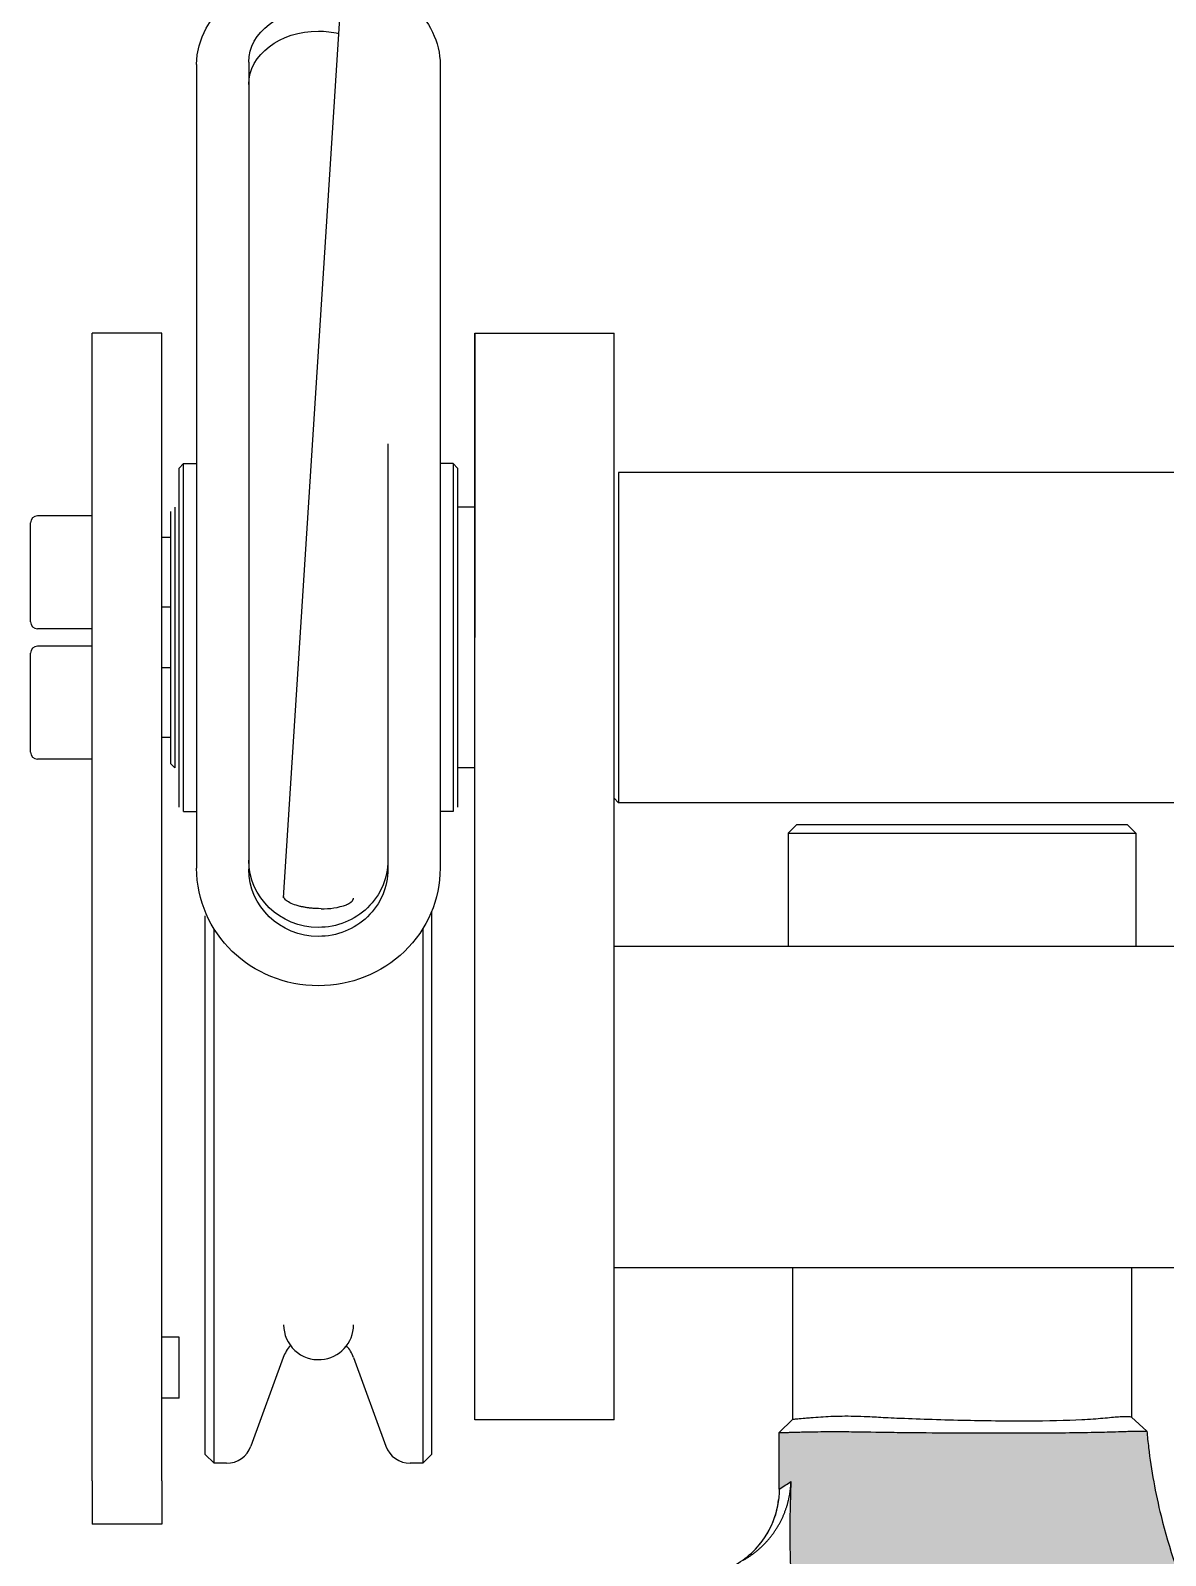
# Model space of a CAD drawing. Extents: x -599358 to 2865263, y -1062760 to 486533.
# Drawn here: x 1039970.9 to 1040176, y -673681.3 to -673405.6 of the extents above; entities that cross this region are included whole.
import ezdxf

# ---------------------------------------------------------------- set-up
doc = ezdxf.new("R2010")
doc.units = 0
for name, color, linetype in [('A-LIN-V', 9, 'Continuous'), ('EWHS5T6M-2', 7, 'Continuous'), ('零件1^葫芦小车', 7, 'Continuous')]:
    doc.layers.add(name, color=color, linetype=linetype)

# ---------------------------------------------------------------- blocks, each defined once
blk = doc.blocks.new('55555555rrrrrr-M')
h = blk.add_hatch(color=2)
h.dxf.hatch_style = 1
edge = h.paths.add_edge_path()
edge.add_ellipse((1521107.93241335, 577447.2602226404), major_axis=(945.5943286935602, 1.727816376049057e-09), ratio=1, start_angle=-70.7530742305034, end_angle=-68.90985663448268)
edge.add_line((1521448.191583677, 576565.0061030888), (1521453.144554946, 576557.5189744267))
edge.add_line((1521453.144554945, 576557.5189744267), (1521453.692978951, 576556.6899526394))
edge.add_line((1521453.692978952, 576556.6899526394), (1521453.664598942, 576556.6906759893))
edge.add_spline(control_points=[(1521453.664598942, 576556.690675989), (1521454.81217676, 576554.8533847998), (1521455.945017766, 576552.9763526518), (1521459.899977886, 576546.1728243717), (1521462.582027084, 576541.0844583316), (1521467.397400708, 576530.9757505466), (1521469.530839178, 576525.9570013061), (1521472.259663385, 576518.8550497346), (1521473.091804445, 576516.5589714521), (1521474.60254867, 576512.1721452107), (1521475.281219887, 576510.0814263707), (1521475.99123611, 576507.7861829884), (1521476.092041794, 576507.4572539146), (1521476.864114655, 576504.9166558317), (1521477.379558566, 576503.0995579597), (1521478.309398018, 576499.6896541072), (1521478.723160814, 576498.0964226631), (1521479.791387899, 576493.7484639919), (1521480.645436461, 576491.1645358433), (1521482.824223435, 576486.0814239501), (1521484.149242844, 576483.5828717834), (1521487.248907653, 576478.8027278216), (1521489.023464938, 576476.5218838933), (1521492.952376968, 576472.2982184759), (1521495.106249782, 576470.3560125993), (1521499.683830842, 576466.8980831166), (1521502.106815683, 576465.382629648), (1521507.091346489, 576462.8200593202), (1521509.652178847, 576461.7728087723), (1521514.782370382, 576460.1397986995), (1521517.351236573, 576459.5536129941), (1521522.387516527, 576458.7961432898), (1521524.854736719, 576458.6243326552), (1521528.793250614, 576458.624332655), (1521530.35023534, 576458.6982977785), (1521533.440882779, 576458.9908103254), (1521534.974549887, 576459.2093312341), (1521538.006903486, 576459.7867398085), (1521539.505602971, 576460.1456057775), (1521542.458243555, 576460.9994121378), (1521543.912203936, 576461.4943377661), (1521546.766975868, 576462.6164486597), (1521548.167810443, 576463.2436273623), (1521550.908682957, 576464.6272313141), (1521552.248745085, 576465.3836587897), (1521554.860449216, 576467.0236157038), (1521556.132114008, 576467.9071562275), (1521558.598709522, 576469.7998633115), (1521559.793659022, 576470.80904942), (1521562.097185658, 576472.9517788736), (1521563.20577483, 576474.0853492707), (1521565.325145104, 576476.475082207), (1521566.335928672, 576477.7312775393), (1521568.246225965, 576480.3630933877), (1521569.145729907, 576481.7387495558), (1521570.81807973, 576484.603878981), (1521571.590901559, 576486.0933864954), (1521572.993073162, 576489.1771026505), (1521573.622384069, 576490.771338555), (1521574.720237653, 576494.0509417626), (1521575.188728481, 576495.7363229186), (1521575.948534328, 576499.1795509745), (1521576.239789453, 576500.9373922455), (1521576.631303614, 576504.5016330393), (1521576.73150279, 576506.3080034303), (1521576.73150279, 576510.5895402263), (1521576.543253805, 576513.3893965418), (1521575.7889439, 576517.8559735374), (1521575.459634389, 576519.3880919806), (1521574.628856622, 576522.488029998), (1521574.127304891, 576524.0556937788), (1521572.950243442, 576527.1722006485), (1521572.274729685, 576528.7208580163), (1521570.764233368, 576531.7465788311), (1521569.929332343, 576533.2234711838), (1521568.129675143, 576536.0601680925), (1521567.165066137, 576537.4198576545), (1521565.147199506, 576539.9883752269), (1521564.094116126, 576541.1971672637), (1521559.288348884, 576546.2267751697), (1521555.418910596, 576550.276442251), (1521547.634014155, 576558.4239397689), (1521543.744859178, 576562.8548984971), (1521536.336787529, 576572.063210264), (1521532.817905287, 576576.8405422481), (1521526.189297833, 576586.7027798041), (1521523.079602929, 576591.7876579929), (1521517.302864695, 576602.2208483685), (1521514.635846273, 576607.5691277763), (1521509.931988364, 576618.1209998091), (1521507.865282727, 576623.3108887837), (1521506.011748551, 576628.5733261316)], knot_values=[0, 0, 0, 0, 0.012094180794674, 0.012094180794674, 0.0431694166053564, 0.0431694166053564, 0.0742446524160369, 0.0742446524160369, 0.0897822703213784, 0.0897822703213784, 0.1053198882267178, 0.1053198882267178, 0.10800450172629, 0.10800450172629, 0.1265971994864297, 0.1265971994864297, 0.1451898972465689, 0.1451898972465689, 0.171955250732025, 0.171955250732025, 0.1987206042174794, 0.1987206042174794, 0.2254859577029323, 0.2254859577029323, 0.2522513111883867, 0.2522513111883867, 0.2790166646738428, 0.2790166646738428, 0.3057820181592973, 0.3057820181592973, 0.3325473716447502, 0.3325473716447502, 0.3593127251302047, 0.3593127251302047, 0.376899955455745, 0.376899955455745, 0.3944871857812868, 0.3944871857812868, 0.4120744161068272, 0.4120744161068272, 0.4296616464323676, 0.4296616464323676, 0.4472488767579061, 0.4472488767579061, 0.4648361070834465, 0.4648361070834465, 0.4824233374089868, 0.4824233374089868, 0.5000105677345271, 0.5000105677345271, 0.517597798060069, 0.517597798060069, 0.5351850283856093, 0.5351850283856093, 0.5527722587111497, 0.5527722587111497, 0.57035948903669, 0.57035948903669, 0.5879467193622288, 0.5879467193622288, 0.6055339496877691, 0.6055339496877691, 0.6231211800133108, 0.6231211800133108, 0.6407084103388511, 0.6407084103388511, 0.6645786278062841, 0.6645786278062841, 0.6765137365399998, 0.6765137365399998, 0.6884488452737169, 0.6884488452737169, 0.7003839540074326, 0.7003839540074326, 0.7123190627411499, 0.7123190627411499, 0.7242541714748655, 0.7242541714748655, 0.7361892802085844, 0.7361892802085844, 0.7776844594775894, 0.7776844594775894, 0.8227413826792094, 0.8227413826792094, 0.8677983058808298, 0.8677983058808298, 0.9128552290824499, 0.9128552290824499, 0.9579121522840714, 0.9579121522840714, 0.9999995209582323, 0.9999995209582323, 0.9999995209582323, 0.9999995209582323], degree=3, periodic=0)
edge.add_line((1521506.011748462, 576628.5733263843), (1521507.405660497, 576627.5832668389))
edge.add_ellipse((1521696.463478781, 576693.8596319957), major_axis=(-200.3381596932294, -3.660634825758026e-10), ratio=1, start_angle=8.67509364903691, end_angle=19.318675808770706, ccw=False)
edge.add_line((1521498.417278556, 576663.642405029), (1521500.076816209, 576662.353732754))
edge.add_spline(control_points=[(1521500.076816209, 576662.3537327539), (1521500.1082819, 576662.329054866), (1521500.139959984, 576662.3159914925), (1521500.169476718, 576662.3186924574), (1521500.199163615, 576662.3214089933), (1521500.227393367, 576662.3406240665), (1521500.251097515, 576662.3760267188), (1521500.272854225, 576662.40852083), (1521500.29138366, 576662.4553619594), (1521500.305529188, 576662.5115002732), (1521500.319686229, 576662.5676842789), (1521500.32986725, 576662.6342134705), (1521500.336303304, 576662.7055213758), (1521500.346321716, 576662.8165198261), (1521500.347664229, 576662.941787868), (1521500.342864973, 576663.068854183), (1521500.335799947, 576663.255909485), (1521500.315482123, 576663.4528569727), (1521500.287245826, 576663.6442239698), (1521500.248068929, 576663.9097391331), (1521500.192388345, 576664.1738543452), (1521500.126745657, 576664.4170521535), (1521500.060141607, 576664.6638116799), (1521499.980941942, 576664.8978039217), (1521499.894198644, 576665.0903743602), (1521499.843429497, 576665.2030820514), (1521499.788955693, 576665.3038211432), (1521499.733541317, 576665.378993666), (1521499.704622738, 576665.4182232427), (1521499.67513955, 576665.450819606), (1521499.646108016, 576665.4735846843)], knot_values=[0, 0, 0, 0, 0.0622302172862876, 0.0622302172862876, 0.0622302172862876, 0.1250593693597594, 0.1250593693597594, 0.1250593693597594, 0.1825559062169405, 0.1825559062169405, 0.1825559062169405, 0.2399331378339217, 0.2399331378339217, 0.2399331378339217, 0.3297474538480977, 0.3297474538480977, 0.3297474538480977, 0.4623709261923107, 0.4623709261923107, 0.4623709261923107, 0.647003347382536, 0.647003347382536, 0.647003347382536, 0.834606727114857, 0.834606727114857, 0.834606727114857, 0.9435561246561899, 0.9435561246561899, 0.9435561246561899, 1, 1, 1, 1], degree=3, periodic=0)
edge.add_line((1521499.646108016, 576665.4735846843), (1521497.963952237, 576666.7798204968))
edge.add_ellipse((1521696.463478781, 576693.8596319957), major_axis=(-200.3381596932294, -3.660634825758026e-10), ratio=1, start_angle=-2.5739250783348098, end_angle=7.7684798487036915, ccw=False)
edge.add_ellipse((1521409.419673258, 576828.8529456812), major_axis=(-153.0622959853262, -2.796797035833528e-10), ratio=1, start_angle=123.66389550236201, end_angle=124.5964972680953, ccw=False)
edge.add_ellipse((1521409.419673258, 576828.8529456812), major_axis=(-153.0622959853262, -2.796797035833528e-10), ratio=1, start_angle=123.6487524658414, end_angle=123.66389550236201, ccw=False)
edge.add_line((1521494.231502799, 576701.4362276953), (1521494.231502799, 576702.5689111518))
edge.add_line((1521494.231502799, 576702.5689111517), (1521494.231502799, 576711.6743002412))
edge.add_spline(control_points=[(1521494.231502799, 576711.6743002412), (1521494.246892004, 576711.6748291283), (1521494.278318236, 576711.6759091667), (1521494.539358716, 576711.6841338861), (1521494.97944979, 576711.6968127041), (1521495.634699301, 576711.714733719), (1521496.433038227, 576711.734512427), (1521497.404321756, 576711.7605227146), (1521498.840731271, 576711.7970205917), (1521500.831975149, 576711.8357850148), (1521503.751877496, 576711.8761060538), (1521507.996940691, 576711.8316132663), (1521513.272964911, 576711.746171195), (1521519.984862761, 576711.6635417058), (1521528.446348704, 576711.6082599601), (1521539.868682739, 576711.5884702998), (1521548.938894029, 576711.6780163931), (1521554.106522524, 576711.8043601874), (1521556.407394369, 576711.8780279303), (1521557.552861078, 576711.9161031739), (1521558.477632646, 576711.950727497), (1521560.12256686, 576711.9552669369), (1521560.418715631, 576711.9521466694), (1521560.638023745, 576711.9498360067)], knot_values=[0, 0, 0, 0, 0.0230082632663126, 0.046985081212878, 0.0719158205652346, 0.0977841372616051, 0.124572038943315, 0.144341315230623, 0.1711119955891781, 0.2174439600698067, 0.2509117430211872, 0.2989497764022938, 0.3770376855188449, 0.4195166020224081, 0.5014267764896312, 0.6200495818906884, 0.7489631979593341, 0.803748804089707, 0.8426517060421137, 0.8664048152668534, 0.8745007720840265, 0.9070636054152978, 1, 1, 1, 1], degree=3, periodic=0)
edge.add_spline(control_points=[(1521560.638023745, 576711.9498360067), (1521560.726719352, 576710.9581862348), (1521560.830329493, 576709.9631386404), (1521561.436709241, 576704.8750896484), (1521562.181612439, 576700.7387594673), (1521564.645976566, 576690.7400790959), (1521566.646913346, 576684.8852254618), (1521571.742345114, 576673.5378233459), (1521574.836645138, 576668.0474454771), (1521581.97234319, 576657.7445645239), (1521586.012350524, 576652.9337881644), (1521594.783999481, 576644.2224829675), (1521599.51361056, 576640.3225969872), (1521610.28765234, 576632.9015346083), (1521616.490214683, 576628.6292658533), (1521627.576462993, 576620.9931584451), (1521632.373859054, 576617.1737296892), (1521641.253524291, 576609.1691281288), (1521645.337623892, 576604.9831458792), (1521652.933053773, 576596.1922291367), (1521656.445825924, 576591.5861323958), (1521662.975454662, 576581.8142784594), (1521665.993552515, 576576.6469741444), (1521671.28762334, 576566.0026920823), (1521673.603369768, 576560.5808574798), (1521676.217007181, 576553.0999738283), (1521676.776835716, 576551.3969210689), (1521677.843780733, 576547.92424226), (1521678.350896801, 576546.1546117845), (1521679.306939886, 576542.5467140811), (1521679.755865811, 576540.7084421469), (1521680.589311447, 576536.961865638), (1521680.973829258, 576535.0535561619), (1521681.671545667, 576531.1663207492), (1521681.984741428, 576529.1873898418), (1521682.532275428, 576525.1592884372), (1521682.766609778, 576523.1101130713), (1521683.339231721, 576516.8594563958), (1521683.547234816, 576512.5541408702), (1521683.547234816, 576504.8605141449), (1521683.434506117, 576501.3972986536), (1521682.897843107, 576494.1013889455), (1521682.473728084, 576490.2685383824), (1521681.225058916, 576482.2828099083), (1521680.400243406, 576478.1298290865), (1521678.264290457, 576469.5778172942), (1521676.952825014, 576465.1787817501), (1521673.769960156, 576456.2349547124), (1521671.898207342, 576451.6902987959), (1521667.543837835, 576442.58002839), (1521665.060910808, 576438.0147104502), (1521659.466191056, 576429.0059841125), (1521656.354213636, 576424.5630145505), (1521649.524068696, 576415.9487733433), (1521645.805912414, 576411.778016106), (1521637.829609624, 576403.8503038004), (1521633.57169772, 576400.0938352668), (1521624.621971443, 576393.1136809122), (1521619.930580951, 576389.8903452352), (1521610.249801422, 576384.0593564284), (1521605.260936447, 576381.4518424774), (1521595.136321361, 576376.8917362561), (1521590.001082396, 576374.9390577577), (1521579.734071339, 576371.6834128988), (1521574.602700057, 576370.3801804777), (1521564.478988909, 576368.3792792909), (1521559.486886052, 576367.6812463616), (1521549.752761616, 576366.8174460923), (1521545.010809762, 576366.6513019975), (1521535.858950421, 576366.7602675346), (1521531.448978806, 576367.0350522632), (1521520.81308249, 576368.160870523), (1521514.312762756, 576369.3636092774), (1521501.374815235, 576372.8967540013), (1521494.937798067, 576375.2277026923), (1521482.385333139, 576381.035877188), (1521476.270739142, 576384.5133928984), (1521464.631514356, 576392.5565867786), (1521459.107851918, 576397.1221833818), (1521448.900490517, 576407.2031673414), (1521444.217685104, 576412.7180612625), (1521435.89494175, 576424.4875778705), (1521432.255627, 576430.7413637827), (1521426.152189251, 576443.7272414325), (1521423.688284711, 576450.4583195229), (1521419.984353895, 576464.1144760221), (1521418.744115453, 576471.0385752033), (1521417.649681067, 576482.7026627667), (1521417.486986393, 576487.4640899957), (1521417.701195045, 576496.8644832527), (1521418.077983404, 576501.5033619486), (1521418.791621604, 576506.7008629782), (1521418.915476251, 576507.6449378801), (1521419.328782941, 576510.8989043871), (1521419.599009719, 576513.4692388516), (1521420.026334011, 576518.269802362), (1521420.183325908, 576520.5001404556), (1521420.537713617, 576526.7927691985), (1521420.62334081, 576530.456087899), (1521420.635287785, 576537.3469488114), (1521420.560305144, 576540.5754442555), (1521420.250241525, 576547.2366357862), (1521420.015742811, 576550.6699578495), (1521419.638117717, 576554.5182731826)], knot_values=[0, 0, 0, 0, 0.0058935355429696, 0.0058935355429696, 0.0300526500434832, 0.0300526500434832, 0.0643908660448065, 0.0643908660448065, 0.0987290820461312, 0.0987290820461312, 0.133067298047456, 0.133067298047456, 0.1674055140487806, 0.1674055140487806, 0.2082602633126592, 0.2082602633126592, 0.2447774140564815, 0.2447774140564815, 0.2812945648003039, 0.2812945648003039, 0.3178117155441249, 0.3178117155441249, 0.3543288662879472, 0.3543288662879472, 0.387959341003844, 0.387959341003844, 0.3976323531361369, 0.3976323531361369, 0.4073053652684286, 0.4073053652684286, 0.4169783774007216, 0.4169783774007216, 0.4266513895330132, 0.4266513895330132, 0.4363244016653062, 0.4363244016653062, 0.4459974137975978, 0.4459974137975978, 0.4653434380621823, 0.4653434380621823, 0.4795973083961643, 0.4795973083961643, 0.4938511787301465, 0.4938511787301465, 0.5081050490641283, 0.5081050490641283, 0.522358919398109, 0.522358919398109, 0.5366127897320913, 0.5366127897320913, 0.5508666600660729, 0.5508666600660729, 0.565120530400055, 0.565120530400055, 0.5793744007340369, 0.5793744007340369, 0.5936282710680189, 0.5936282710680189, 0.6078821414020008, 0.6078821414020008, 0.622136011735983, 0.622136011735983, 0.6363898820699636, 0.6363898820699636, 0.6506437524039458, 0.6506437524039458, 0.6648976227379279, 0.6648976227379279, 0.6791514930719096, 0.6791514930719096, 0.6934053634058917, 0.6934053634058917, 0.7150977999614547, 0.7150977999614547, 0.7367902365170166, 0.7367902365170166, 0.7584826730725798, 0.7584826730725798, 0.7801751096281431, 0.7801751096281431, 0.8018675461837061, 0.8018675461837061, 0.8235599827392684, 0.8235599827392684, 0.8452524192948317, 0.8452524192948317, 0.8669448558503946, 0.8669448558503946, 0.8820136243902075, 0.8820136243902075, 0.8970823929300203, 0.8970823929300203, 0.8992581836606502, 0.8992581836606502, 0.9118509107030675, 0.9118509107030675, 0.9244436377454874, 0.9244436377454874, 0.9496290918303243, 0.9496290918303243, 0.9748145459151627, 0.9748145459151627, 1, 1, 1, 1], degree=3, periodic=0)
h.paths.add_polyline_path([(1521453.692978952, 576556.6899526394), (1521453.144554945, 576557.5189744267), (1521453.123794599, 576556.7044600128), (1521453.664598942, 576556.6906759894)], flags=16)
at = {"layer": 'EWHS5T6M-2', "color": 2, "linetype": 'Continuous'}
for p, q in [((1521388.945788558, 576958.9994886986), (1521388.945788567, 576890.2907111355)), ((1521398.374359985, 576959.4498128492), (1521398.374359995, 576890.4423444028)), ((1521432.945788552, 576958.9994886987), (1521432.945788562, 576890.2907111356)), ((1521370.088645685, 576855.4100468939), (1521370.088645671, 576910.4100468871)), ((1521382.660074241, 576910.4100468871), (1521370.088645671, 576910.4100468871)), ((1521382.660074256, 576855.4100468936), (1521382.660074241, 576910.4100468871)), ((1521439.23150282, 576855.4100468938), (1521439.231502806, 576910.4100468874)), ((1521439.231502806, 576910.4100468874), (1521464.374359945, 576910.4100468875)), ((1521439.231502806, 576910.4100468874), (1521464.374359945, 576910.4100468875)), ((1521439.231502806, 576910.4100468874), (1521439.231502791, 576855.4100468938)), ((1521464.37435996, 576855.4100468939), (1521464.374359945, 576910.4100468875)), ((1521464.37435996, 576855.4100468939), (1521464.374359945, 576910.4100468875)), ((1521388.945788567, 576890.2907111355), (1521388.945788566, 576813.6996591907)), ((1521398.374359995, 576890.4423444028), (1521398.374359994, 576813.5183357414)), ((1521423.517217135, 576890.4423444029), (1521423.517217134, 576813.5183357416)), ((1521432.945788562, 576890.2907111356), (1521432.945788561, 576813.6996591908)), ((1521385.802931384, 576886.0529040329), (1521386.588645669, 576886.8386183184)), ((1521386.588645668, 576823.9814754687), (1521386.588645669, 576886.8386183184)), ((1521386.588645669, 576886.8386183184), (1521388.945788484, 576886.8386183184)), ((1521435.302931378, 576886.8386183186), (1521432.945788479, 576886.8386183186)), ((1521435.302931378, 576886.8386183186), (1521435.302931377, 576823.9814754688)), ((1521436.088645663, 576886.052904033), (1521435.302931378, 576886.8386183186)), ((1521385.802931383, 576824.7671897544), (1521385.802931384, 576886.0529040329)), ((1521436.088645663, 576886.052904033), (1521436.088645662, 576824.7671897544)), ((1521465.160074231, 576885.2671897474), (1521465.160074231, 576825.5529040402)), ((1521589.30293136, 576885.2671897477), (1521465.160074231, 576885.2671897474)), ((1521465.160074231, 576885.2671897474), (1521465.160074231, 576825.5529040402)), ((1521589.30293136, 576885.2671897477), (1521465.160074231, 576885.2671897474)), ((1521385.017217098, 576878.9814754622), (1521385.017217097, 576831.838618325)), ((1521439.231502818, 576878.9814754623), (1521436.088645668, 576878.9814754623)), ((1521358.931502815, 576858.2386183218), (1521358.931502815, 576876.1529040341)), ((1521370.088645684, 576877.4100468911), (1521360.188645672, 576877.410046891)), ((1521384.231502812, 576878.1957611766), (1521384.231502812, 576832.6243326106)), ((1521384.231502812, 576873.4814754629), (1521382.660074254, 576873.4814754629)), ((1521384.231502812, 576860.9100468929), (1521382.660074256, 576860.9100468929)), ((1521370.088645685, 576856.9814754651), (1521360.188645672, 576856.981475465)), ((1521370.088645686, 576853.8386183226), (1521360.188645672, 576853.8386183222)), ((1521370.088645686, 576710.4548110338), (1521370.088645685, 576855.4100468939)), ((1521382.660074256, 576710.4548110337), (1521382.660074256, 576855.4100468936)), ((1521439.23150282, 576753.2671897629), (1521439.23150282, 576855.4100468938)), ((1521439.23150282, 576753.2671897629), (1521439.23150282, 576855.4100468938)), ((1521464.37435996, 576753.2671897629), (1521464.37435996, 576855.4100468939)), ((1521464.37435996, 576753.2671897629), (1521464.37435996, 576855.4100468939)), ((1521358.931502815, 576834.667189753), (1521358.931502815, 576852.5814754653)), ((1521384.231502812, 576849.9100468942), (1521382.660074256, 576849.9100468942)), ((1521384.231502812, 576837.3386183244), (1521382.660074256, 576837.3386183244)), ((1521370.088645685, 576833.4100468962), (1521360.188645671, 576833.4100468962)), ((1521384.231502812, 576832.6243326106), (1521385.017217097, 576831.838618325)), ((1521439.231502819, 576831.8386183251), (1521436.088645667, 576831.8386183251)), ((1521464.374359944, 576826.3386183258), (1521465.160074231, 576825.5529040402)), ((1521464.374359944, 576826.3386183258), (1521465.160074231, 576825.5529040402)), ((1521386.588645668, 576823.9814754687), (1521388.945788483, 576823.9814754687)), ((1521435.302931377, 576823.9814754688), (1521432.945788479, 576823.9814754688)), ((1521589.302931359, 576825.5529040404), (1521465.160074231, 576825.5529040402)), ((1521589.302931359, 576825.5529040404), (1521465.160074231, 576825.5529040402)), ((1521497.374359941, 576821.6243326121), (1521495.80293137, 576820.0529040408)), ((1521497.374359941, 576821.6243326121), (1521495.80293137, 576820.0529040408)), ((1521497.374359941, 576821.6243326121), (1521557.088645648, 576821.6243326121)), ((1521497.374359941, 576821.6243326121), (1521557.088645648, 576821.6243326121)), ((1521557.088645648, 576821.6243326121), (1521558.660074219, 576820.0529040409)), ((1521557.088645648, 576821.6243326121), (1521558.660074219, 576820.0529040409)), ((1521495.80293137, 576820.0529040408), (1521495.80293137, 576799.6243326148)), ((1521495.80293137, 576820.0529040408), (1521558.660074219, 576820.0529040409)), ((1521495.80293137, 576820.0529040408), (1521495.80293137, 576799.6243326148)), ((1521495.80293137, 576820.0529040408), (1521558.660074219, 576820.0529040409)), ((1521558.660074219, 576820.0529040409), (1521558.66007422, 576799.6243326149)), ((1521558.660074219, 576820.0529040409), (1521558.66007422, 576799.6243326149)), ((1521390.517217098, 576707.6957611968), (1521390.517217097, 576805.1243326507)), ((1521431.374359949, 576805.8125056577), (1521431.374359949, 576707.6957611968)), ((1521392.088645668, 576706.1243326255), (1521392.088645668, 576802.754046042)), ((1521429.802931378, 576802.7540460309), (1521429.802931378, 576706.1243326255)), ((1521464.374359954, 576799.6243326146), (1521590.088645654, 576799.6243326148)), ((1521464.374359954, 576799.6243326146), (1521590.088645654, 576799.6243326148)), ((1521439.23150281, 576713.9814754818), (1521439.23150282, 576753.2671897629)), ((1521439.23150281, 576713.9814754818), (1521439.23150282, 576753.2671897629)), ((1521464.374359949, 576713.981475482), (1521464.37435996, 576753.2671897629)), ((1521464.374359949, 576713.981475482), (1521464.37435996, 576753.2671897629)), ((1521590.088645653, 576741.4814754789), (1521464.374359954, 576741.4814754789)), ((1521590.088645653, 576741.4814754789), (1521464.374359954, 576741.4814754789)), ((1521496.588645655, 576741.4814754787), (1521496.588645656, 576714.0314431236)), ((1521496.588645655, 576741.4814754787), (1521496.588645656, 576714.0314431236)), ((1521557.874359934, 576741.4814754789), (1521557.874359934, 576714.4773434681)), ((1521557.874359934, 576741.4814754789), (1521557.874359934, 576714.4773434681)), ((1521385.802931383, 576728.9100469087), (1521382.660074241, 576728.9100469085)), ((1521385.802931383, 576717.9100469098), (1521385.802931383, 576728.9100469087)), ((1521404.596151244, 576725.2496973063), (1521398.764088884, 576709.2262376639)), ((1521417.295425803, 576725.2496973063), (1521423.127488163, 576709.226237664)), ((1521385.802931383, 576717.9100469098), (1521382.660074241, 576717.9100469098)), ((1521464.374359949, 576713.981475482), (1521439.23150281, 576713.9814754818)), ((1521464.374359949, 576713.981475482), (1521439.23150281, 576713.9814754818)), ((1521494.231502799, 576711.6743002412), (1521496.588645656, 576714.0314431236)), ((1521494.231502799, 576711.6743002412), (1521496.588645656, 576714.0314431236)), ((1521557.874359934, 576714.4773434681), (1521560.638023745, 576711.9498360067)), ((1521557.874359934, 576714.4773434681), (1521560.638023745, 576711.9498360067)), ((1521370.088645684, 576702.9828916598), (1521370.088645686, 576710.4548110338)), ((1521382.660074254, 576702.9828916595), (1521382.660074256, 576710.4548110337)), ((1521494.231502799, 576701.4362276953), (1521494.231502799, 576711.6743002412)), ((1521494.231502799, 576701.4362276953), (1521494.231502799, 576711.6743002412)), ((1521390.517217098, 576707.6957611968), (1521392.088645668, 576706.1243326255)), ((1521431.374359949, 576707.6957611968), (1521429.802931378, 576706.1243326255)), ((1521394.334109387, 576706.1243326255), (1521392.088645668, 576706.1243326255)), ((1521429.802931378, 576706.1243326255), (1521427.55746766, 576706.1243326255)), ((1521370.088645658, 576702.9828916598), (1521370.088645671, 576695.1243326268)), ((1521382.660074228, 576702.9828916595), (1521382.660074241, 576695.1243326268)), ((1521382.660074241, 576695.1243326268), (1521370.088645671, 576695.1243326268))]:
    blk.add_line(p, q, dxfattribs=at)
for centre, radius, start, end in [((1521360.188645672, 576876.152904034), 1.25714285694994, 90, 180), ((1521360.188645672, 576858.2386183222), 1.257142857299186, 180.0000000159197, 270), ((1521360.188645672, 576852.5814754652), 1.25714285694994, 90, 180), ((1521360.188645672, 576834.667189753), 1.25714285694994, 180, 269.9999999733196), ((1521410.945788528, 576722.9386183353), 6.757142861512524, 138.3806552294237, 159.9999999877097), ((1521410.945788528, 576722.9386183406), 6.757142851058566, 19.99999999810192, 41.16732077910154), ((1521394.334109386, 576710.8386183395), 4.714285714047243, 270, 339.9999999960342), ((1521427.55746766, 576710.8386183395), 4.71428571396973, 200.0000000039658, 270), ((1521409.419673139, 576828.8529458517), 153.0622961935971, 303.648752454904, 304.5964972790092), ((1521409.419673139, 576828.8529458517), 153.0622961935971, 303.648752454904, 304.5964972790092), ((1521696.463478768, 576693.8596319939), 200.3381596804136, 177.4260749214971, 187.8567875758106), ((1521696.463478768, 576693.8596319939), 200.3381596804136, 177.4260749214971, 187.8567875758106), ((1521478.399289809, 576701.5330997861), 15.86606042355242, 314.6155120199751, 0.07162232070863747), ((1521478.399289809, 576701.5330997861), 15.86606042355242, 314.6155120199751, 0.07162232070863747)]:
    blk.add_arc(centre, radius, start, end, dxfattribs=at)
at = {"layer": 'EWHS5T6M-2', "color": 2, "linetype": 'Continuous', "extrusion": (0, 0, -1)}
for centre, major_axis, ratio, start_param, end_param in [((1521410.945788555, 576958.9994886986), (21.9999999974058, -6.891589449096818e-09), 0.7660444431189624, 3.141592653589792, 4.712388979974596), ((1521410.945788555, 576958.9994886986), (21.99999999740501, -6.888100214459484e-09), 0.7660444431189916, 5.573664973002079, 6.283185306772145), ((1521410.945788555, 576959.449812849), (12.57142856994451, -3.938051136220836e-09), 0.7660444431190536, 3.141592653183708, 4.712388979972419), ((1521410.945788554, 576955.4094335889), (12.57142856994423, -3.938051136220839e-09), 0.7660444431190399, 3.141592653595728, 4.712388979972419), ((1521410.945788554, 576955.4094335889), (12.57142856994567, -3.936306518902168e-09), 0.7660444431189641, 4.712388979974694, 5.010104808563752), ((1521410.945788562, 576815.1451983101), (12.57142856994571, 1.242628738141515e-08), 0.965925826289069, 1.570796327816133, 3.141592653589321), ((1521410.945788562, 576815.1451983101), (12.57142856994573, 1.243117234133914e-08), 0.9659258262890631, 0, 1.570796327816588), ((1521410.945788564, 576813.6996591907), (21.99999999740568, 2.174521771395625e-08), 0.9659258262890414, 1.570796327816359, 3.141592653591943), ((1521410.945788564, 576813.5183357415), (12.57142856994639, 1.242628738141515e-08), 0.9659258262890192, 1.570796327816359, 3.141592653589792), ((1521410.945788564, 576813.6996591907), (21.99999999740507, 2.175010267388023e-08), 0.9659258262890658, 0, 1.570796327815971), ((1521410.945788564, 576813.5183357415), (12.57142856994567, 1.243082344930712e-08), 0.9659258262890723, 4.2375e-12, 1.570796327817725)]:
    blk.add_ellipse(centre, major_axis=major_axis, ratio=ratio, start_param=start_param, end_param=end_param, dxfattribs=at)
at = {"layer": 'EWHS5T6M-2', "color": 2, "linetype": 'Continuous'}
for points, degree, knots in [([(1521557.874359934, 576714.4773434681), (1521557.862117132, 576714.4798102942), (1521557.823891541, 576714.487512443), (1521557.405804899, 576714.5158247082), (1521556.574461671, 576714.5281846873), (1521555.204451848, 576714.4736636549), (1521552.87460634, 576714.2338391077), (1521547.821695806, 576713.863999849), (1521539.328025654, 576713.6933095177), (1521529.216666681, 576713.798802708), (1521521.163567147, 576714.0261423674), (1521516.564818221, 576714.2000343545), (1521512.96123016, 576714.3676402033), (1521509.496783683, 576714.5633732963), (1521505.417037771, 576714.6669012895), (1521502.100730974, 576714.4906583612), (1521500.071395434, 576714.3332399386), (1521498.621978551, 576714.2157356992), (1521497.488192453, 576714.1239400378), (1521496.720347636, 576714.0490232641), (1521496.631220974, 576714.037126258), (1521496.588645656, 576714.0314431236)], 3, [0, 0, 0, 0, 0.0200448062513436, 0.0625857151597983, 0.0968991114887987, 0.1252006295151264, 0.1877407753722999, 0.2502834915877762, 0.3730931743853787, 0.4993418828816357, 0.5632919166215677, 0.6245725191583177, 0.6485625763569951, 0.6871746033886468, 0.7497116751627702, 0.8122497289397556, 0.8494615257923346, 0.8748480535782247, 0.9201301323393147, 0.9618466021247403, 1, 1, 1, 1]), ([(1521557.874359934, 576714.4773434681), (1521557.862117132, 576714.4798102942), (1521557.823891541, 576714.487512443), (1521557.405804899, 576714.5158247082), (1521556.574461671, 576714.5281846873), (1521555.204451848, 576714.4736636549), (1521552.87460634, 576714.2338391077), (1521547.821695806, 576713.863999849), (1521539.328025654, 576713.6933095177), (1521529.216666681, 576713.798802708), (1521521.163567147, 576714.0261423674), (1521516.564818221, 576714.2000343545), (1521512.96123016, 576714.3676402033), (1521509.496783683, 576714.5633732963), (1521505.417037771, 576714.6669012895), (1521502.100730974, 576714.4906583612), (1521500.071395434, 576714.3332399386), (1521498.621978551, 576714.2157356992), (1521497.488192453, 576714.1239400378), (1521496.720347636, 576714.0490232641), (1521496.631220974, 576714.037126258), (1521496.588645656, 576714.0314431236)], 3, [0, 0, 0, 0, 0.0200448062513436, 0.0625857151597983, 0.0968991114887987, 0.1252006295151264, 0.1877407753722999, 0.2502834915877762, 0.3730931743853787, 0.4993418828816357, 0.5632919166215677, 0.6245725191583177, 0.6485625763569951, 0.6871746033886468, 0.7497116751627702, 0.8122497289397556, 0.8494615257923346, 0.8748480535782247, 0.9201301323393147, 0.9618466021247403, 1, 1, 1, 1]), ([(1521560.638023745, 576711.9498360067), (1521560.726719352, 576710.9581862348), (1521560.830329493, 576709.9631386404), (1521561.436709241, 576704.8750896484), (1521562.181612439, 576700.7387594673), (1521564.645976566, 576690.7400790959), (1521566.646913346, 576684.8852254618), (1521571.742345114, 576673.5378233459), (1521574.836645138, 576668.0474454771), (1521581.97234319, 576657.7445645239), (1521586.012350524, 576652.9337881644), (1521594.783999481, 576644.2224829675), (1521599.51361056, 576640.3225969872), (1521610.28765234, 576632.9015346083), (1521616.490214683, 576628.6292658533), (1521627.576462993, 576620.9931584451), (1521632.373859054, 576617.1737296892), (1521641.253524291, 576609.1691281288), (1521645.337623892, 576604.9831458792), (1521652.933053773, 576596.1922291367), (1521656.445825924, 576591.5861323958), (1521662.975454662, 576581.8142784594), (1521665.993552515, 576576.6469741444), (1521671.28762334, 576566.0026920823), (1521673.603369768, 576560.5808574798), (1521676.217007181, 576553.0999738283), (1521676.776835716, 576551.3969210689), (1521677.843780733, 576547.92424226), (1521678.350896801, 576546.1546117845), (1521679.306939886, 576542.5467140811), (1521679.755865811, 576540.7084421469), (1521680.589311447, 576536.961865638), (1521680.973829258, 576535.0535561619), (1521681.671545667, 576531.1663207492), (1521681.984741428, 576529.1873898418), (1521682.532275428, 576525.1592884372), (1521682.766609778, 576523.1101130713), (1521683.339231721, 576516.8594563958), (1521683.547234816, 576512.5541408702), (1521683.547234816, 576504.8605141449), (1521683.434506117, 576501.3972986536), (1521682.897843107, 576494.1013889455), (1521682.473728084, 576490.2685383824), (1521681.225058916, 576482.2828099083), (1521680.400243406, 576478.1298290865), (1521678.264290457, 576469.5778172942), (1521676.952825014, 576465.1787817501), (1521673.769960156, 576456.2349547124), (1521671.898207342, 576451.6902987959), (1521667.543837835, 576442.58002839), (1521665.060910808, 576438.0147104502), (1521659.466191056, 576429.0059841125), (1521656.354213636, 576424.5630145505), (1521649.524068696, 576415.9487733433), (1521645.805912414, 576411.778016106), (1521637.829609624, 576403.8503038004), (1521633.57169772, 576400.0938352668), (1521624.621971443, 576393.1136809122), (1521619.930580951, 576389.8903452352), (1521610.249801422, 576384.0593564284), (1521605.260936447, 576381.4518424774), (1521595.136321361, 576376.8917362561), (1521590.001082396, 576374.9390577577), (1521579.734071339, 576371.6834128988), (1521574.602700057, 576370.3801804777), (1521564.478988909, 576368.3792792909), (1521559.486886052, 576367.6812463616), (1521549.752761616, 576366.8174460923), (1521545.010809762, 576366.6513019975), (1521535.858950421, 576366.7602675346), (1521531.448978806, 576367.0350522632), (1521520.81308249, 576368.160870523), (1521514.312762756, 576369.3636092774), (1521501.374815235, 576372.8967540013), (1521494.937798067, 576375.2277026923), (1521482.385333139, 576381.035877188), (1521476.270739142, 576384.5133928984), (1521464.631514356, 576392.5565867786), (1521459.107851918, 576397.1221833818), (1521448.900490517, 576407.2031673414), (1521444.217685104, 576412.7180612625), (1521435.89494175, 576424.4875778705), (1521432.255627, 576430.7413637827), (1521426.152189251, 576443.7272414325), (1521423.688284711, 576450.4583195229), (1521419.984353895, 576464.1144760221), (1521418.744115453, 576471.0385752033), (1521417.649681067, 576482.7026627667), (1521417.486986393, 576487.4640899957), (1521417.701195045, 576496.8644832527), (1521418.077983404, 576501.5033619486), (1521418.791621604, 576506.7008629782), (1521418.915476251, 576507.6449378801), (1521419.328782941, 576510.8989043871), (1521419.599009719, 576513.4692388516), (1521420.026334011, 576518.269802362), (1521420.183325908, 576520.5001404556), (1521420.537713617, 576526.7927691985), (1521420.62334081, 576530.456087899), (1521420.635287785, 576537.3469488114), (1521420.560305144, 576540.5754442555), (1521420.250241525, 576547.2366357862), (1521420.015742811, 576550.6699578495), (1521419.638117717, 576554.5182731826)], 3, [0, 0, 0, 0, 0.0058935355429696, 0.0058935355429696, 0.0300526500434832, 0.0300526500434832, 0.0643908660448065, 0.0643908660448065, 0.0987290820461312, 0.0987290820461312, 0.133067298047456, 0.133067298047456, 0.1674055140487806, 0.1674055140487806, 0.2082602633126592, 0.2082602633126592, 0.2447774140564815, 0.2447774140564815, 0.2812945648003039, 0.2812945648003039, 0.3178117155441249, 0.3178117155441249, 0.3543288662879472, 0.3543288662879472, 0.387959341003844, 0.387959341003844, 0.3976323531361369, 0.3976323531361369, 0.4073053652684286, 0.4073053652684286, 0.4169783774007216, 0.4169783774007216, 0.4266513895330132, 0.4266513895330132, 0.4363244016653062, 0.4363244016653062, 0.4459974137975978, 0.4459974137975978, 0.4653434380621823, 0.4653434380621823, 0.4795973083961643, 0.4795973083961643, 0.4938511787301465, 0.4938511787301465, 0.5081050490641283, 0.5081050490641283, 0.522358919398109, 0.522358919398109, 0.5366127897320913, 0.5366127897320913, 0.5508666600660729, 0.5508666600660729, 0.565120530400055, 0.565120530400055, 0.5793744007340369, 0.5793744007340369, 0.5936282710680189, 0.5936282710680189, 0.6078821414020008, 0.6078821414020008, 0.622136011735983, 0.622136011735983, 0.6363898820699636, 0.6363898820699636, 0.6506437524039458, 0.6506437524039458, 0.6648976227379279, 0.6648976227379279, 0.6791514930719096, 0.6791514930719096, 0.6934053634058917, 0.6934053634058917, 0.7150977999614547, 0.7150977999614547, 0.7367902365170166, 0.7367902365170166, 0.7584826730725798, 0.7584826730725798, 0.7801751096281431, 0.7801751096281431, 0.8018675461837061, 0.8018675461837061, 0.8235599827392684, 0.8235599827392684, 0.8452524192948317, 0.8452524192948317, 0.8669448558503946, 0.8669448558503946, 0.8820136243902075, 0.8820136243902075, 0.8970823929300203, 0.8970823929300203, 0.8992581836606502, 0.8992581836606502, 0.9118509107030675, 0.9118509107030675, 0.9244436377454874, 0.9244436377454874, 0.9496290918303243, 0.9496290918303243, 0.9748145459151627, 0.9748145459151627, 1, 1, 1, 1]), ([(1521560.638023745, 576711.9498360067), (1521560.726719352, 576710.9581862348), (1521560.830329493, 576709.9631386404), (1521561.436709241, 576704.8750896484), (1521562.181612439, 576700.7387594673), (1521564.645976566, 576690.7400790959), (1521566.646913346, 576684.8852254618), (1521571.742345114, 576673.5378233459), (1521574.836645138, 576668.0474454771), (1521581.97234319, 576657.7445645239), (1521586.012350524, 576652.9337881644), (1521594.783999481, 576644.2224829675), (1521599.51361056, 576640.3225969872), (1521610.28765234, 576632.9015346083), (1521616.490214683, 576628.6292658533), (1521627.576462993, 576620.9931584451), (1521632.373859054, 576617.1737296892), (1521641.253524291, 576609.1691281288), (1521645.337623892, 576604.9831458792), (1521652.933053773, 576596.1922291367), (1521656.445825924, 576591.5861323958), (1521662.975454662, 576581.8142784594), (1521665.993552515, 576576.6469741444), (1521671.28762334, 576566.0026920823), (1521673.603369768, 576560.5808574798), (1521676.217007181, 576553.0999738283), (1521676.776835716, 576551.3969210689), (1521677.843780733, 576547.92424226), (1521678.350896801, 576546.1546117845), (1521679.306939886, 576542.5467140811), (1521679.755865811, 576540.7084421469), (1521680.589311447, 576536.961865638), (1521680.973829258, 576535.0535561619), (1521681.671545667, 576531.1663207492), (1521681.984741428, 576529.1873898418), (1521682.532275428, 576525.1592884372), (1521682.766609778, 576523.1101130713), (1521683.339231721, 576516.8594563958), (1521683.547234816, 576512.5541408702), (1521683.547234816, 576504.8605141449), (1521683.434506117, 576501.3972986536), (1521682.897843107, 576494.1013889455), (1521682.473728084, 576490.2685383824), (1521681.225058916, 576482.2828099083), (1521680.400243406, 576478.1298290865), (1521678.264290457, 576469.5778172942), (1521676.952825014, 576465.1787817501), (1521673.769960156, 576456.2349547124), (1521671.898207342, 576451.6902987959), (1521667.543837835, 576442.58002839), (1521665.060910808, 576438.0147104502), (1521659.466191056, 576429.0059841125), (1521656.354213636, 576424.5630145505), (1521649.524068696, 576415.9487733433), (1521645.805912414, 576411.778016106), (1521637.829609624, 576403.8503038004), (1521633.57169772, 576400.0938352668), (1521624.621971443, 576393.1136809122), (1521619.930580951, 576389.8903452352), (1521610.249801422, 576384.0593564284), (1521605.260936447, 576381.4518424774), (1521595.136321361, 576376.8917362561), (1521590.001082396, 576374.9390577577), (1521579.734071339, 576371.6834128988), (1521574.602700057, 576370.3801804777), (1521564.478988909, 576368.3792792909), (1521559.486886052, 576367.6812463616), (1521549.752761616, 576366.8174460923), (1521545.010809762, 576366.6513019975), (1521535.858950421, 576366.7602675346), (1521531.448978806, 576367.0350522632), (1521520.81308249, 576368.160870523), (1521514.312762756, 576369.3636092774), (1521501.374815235, 576372.8967540013), (1521494.937798067, 576375.2277026923), (1521482.385333139, 576381.035877188), (1521476.270739142, 576384.5133928984), (1521464.631514356, 576392.5565867786), (1521459.107851918, 576397.1221833818), (1521448.900490517, 576407.2031673414), (1521444.217685104, 576412.7180612625), (1521435.89494175, 576424.4875778705), (1521432.255627, 576430.7413637827), (1521426.152189251, 576443.7272414325), (1521423.688284711, 576450.4583195229), (1521419.984353895, 576464.1144760221), (1521418.744115453, 576471.0385752033), (1521417.649681067, 576482.7026627667), (1521417.486986393, 576487.4640899957), (1521417.701195045, 576496.8644832527), (1521418.077983404, 576501.5033619486), (1521418.791621604, 576506.7008629782), (1521418.915476251, 576507.6449378801), (1521419.328782941, 576510.8989043871), (1521419.599009719, 576513.4692388516), (1521420.026334011, 576518.269802362), (1521420.183325908, 576520.5001404556), (1521420.537713617, 576526.7927691985), (1521420.62334081, 576530.456087899), (1521420.635287785, 576537.3469488114), (1521420.560305144, 576540.5754442555), (1521420.250241525, 576547.2366357862), (1521420.015742811, 576550.6699578495), (1521419.638117717, 576554.5182731826)], 3, [0, 0, 0, 0, 0.0058935355429696, 0.0058935355429696, 0.0300526500434832, 0.0300526500434832, 0.0643908660448065, 0.0643908660448065, 0.0987290820461312, 0.0987290820461312, 0.133067298047456, 0.133067298047456, 0.1674055140487806, 0.1674055140487806, 0.2082602633126592, 0.2082602633126592, 0.2447774140564815, 0.2447774140564815, 0.2812945648003039, 0.2812945648003039, 0.3178117155441249, 0.3178117155441249, 0.3543288662879472, 0.3543288662879472, 0.387959341003844, 0.387959341003844, 0.3976323531361369, 0.3976323531361369, 0.4073053652684286, 0.4073053652684286, 0.4169783774007216, 0.4169783774007216, 0.4266513895330132, 0.4266513895330132, 0.4363244016653062, 0.4363244016653062, 0.4459974137975978, 0.4459974137975978, 0.4653434380621823, 0.4653434380621823, 0.4795973083961643, 0.4795973083961643, 0.4938511787301465, 0.4938511787301465, 0.5081050490641283, 0.5081050490641283, 0.522358919398109, 0.522358919398109, 0.5366127897320913, 0.5366127897320913, 0.5508666600660729, 0.5508666600660729, 0.565120530400055, 0.565120530400055, 0.5793744007340369, 0.5793744007340369, 0.5936282710680189, 0.5936282710680189, 0.6078821414020008, 0.6078821414020008, 0.622136011735983, 0.622136011735983, 0.6363898820699636, 0.6363898820699636, 0.6506437524039458, 0.6506437524039458, 0.6648976227379279, 0.6648976227379279, 0.6791514930719096, 0.6791514930719096, 0.6934053634058917, 0.6934053634058917, 0.7150977999614547, 0.7150977999614547, 0.7367902365170166, 0.7367902365170166, 0.7584826730725798, 0.7584826730725798, 0.7801751096281431, 0.7801751096281431, 0.8018675461837061, 0.8018675461837061, 0.8235599827392684, 0.8235599827392684, 0.8452524192948317, 0.8452524192948317, 0.8669448558503946, 0.8669448558503946, 0.8820136243902075, 0.8820136243902075, 0.8970823929300203, 0.8970823929300203, 0.8992581836606502, 0.8992581836606502, 0.9118509107030675, 0.9118509107030675, 0.9244436377454874, 0.9244436377454874, 0.9496290918303243, 0.9496290918303243, 0.9748145459151627, 0.9748145459151627, 1, 1, 1, 1]), ([(1521494.231502799, 576711.6743002412), (1521494.246892004, 576711.6748291283), (1521494.278318236, 576711.6759091667), (1521494.539358716, 576711.6841338861), (1521494.97944979, 576711.6968127041), (1521495.634699301, 576711.714733719), (1521496.433038227, 576711.734512427), (1521497.404321756, 576711.7605227146), (1521498.840731271, 576711.7970205917), (1521500.831975149, 576711.8357850148), (1521503.751877496, 576711.8761060538), (1521507.996940691, 576711.8316132663), (1521513.272964911, 576711.746171195), (1521519.984862761, 576711.6635417058), (1521528.446348704, 576711.6082599601), (1521539.868682739, 576711.5884702998), (1521548.938894029, 576711.6780163931), (1521554.106522524, 576711.8043601874), (1521556.407394369, 576711.8780279303), (1521557.552861078, 576711.9161031739), (1521558.477632646, 576711.950727497), (1521560.12256686, 576711.9552669369), (1521560.418715631, 576711.9521466694), (1521560.638023745, 576711.9498360067)], 3, [0, 0, 0, 0, 0.0230082632663126, 0.046985081212878, 0.0719158205652346, 0.0977841372616051, 0.124572038943315, 0.144341315230623, 0.1711119955891781, 0.2174439600698067, 0.2509117430211872, 0.2989497764022938, 0.3770376855188449, 0.4195166020224081, 0.5014267764896312, 0.6200495818906884, 0.7489631979593341, 0.803748804089707, 0.8426517060421137, 0.8664048152668534, 0.8745007720840265, 0.9070636054152978, 1, 1, 1, 1]), ([(1521494.231502799, 576711.6743002412), (1521494.246892004, 576711.6748291283), (1521494.278318236, 576711.6759091667), (1521494.539358716, 576711.6841338861), (1521494.97944979, 576711.6968127041), (1521495.634699301, 576711.714733719), (1521496.433038227, 576711.734512427), (1521497.404321756, 576711.7605227146), (1521498.840731271, 576711.7970205917), (1521500.831975149, 576711.8357850148), (1521503.751877496, 576711.8761060538), (1521507.996940691, 576711.8316132663), (1521513.272964911, 576711.746171195), (1521519.984862761, 576711.6635417058), (1521528.446348704, 576711.6082599601), (1521539.868682739, 576711.5884702998), (1521548.938894029, 576711.6780163931), (1521554.106522524, 576711.8043601874), (1521556.407394369, 576711.8780279303), (1521557.552861078, 576711.9161031739), (1521558.477632646, 576711.950727497), (1521560.12256686, 576711.9552669369), (1521560.418715631, 576711.9521466694), (1521560.638023745, 576711.9498360067)], 3, [0, 0, 0, 0, 0.0230082632663126, 0.046985081212878, 0.0719158205652346, 0.0977841372616051, 0.124572038943315, 0.144341315230623, 0.1711119955891781, 0.2174439600698067, 0.2509117430211872, 0.2989497764022938, 0.3770376855188449, 0.4195166020224081, 0.5014267764896312, 0.6200495818906884, 0.7489631979593341, 0.803748804089707, 0.8426517060421137, 0.8664048152668534, 0.8745007720840265, 0.9070636054152978, 1, 1, 1, 1]), ([(1521487.834208256, 576688.6701008802), (1521491.646454948, 576690.8711025342), (1521493.929649652, 576694.6613666672), (1521495.055671952, 576696.5306430488), (1521495.667326731, 576698.6080125431), (1521496.285515438, 576700.707573286), (1521496.327438108, 576702.8564899322)], 2, [0, 0, 0, 0.5, 0.5, 0.75, 0.75, 1, 1, 1]), ([(1521487.834208256, 576688.6701008802), (1521491.646454948, 576690.8711025342), (1521493.929649652, 576694.6613666672), (1521495.055671952, 576696.5306430488), (1521495.667326731, 576698.6080125431), (1521496.285515438, 576700.707573286), (1521496.327438108, 576702.8564899322)], 2, [0, 0, 0, 0.5, 0.5, 0.75, 0.75, 1, 1, 1]), ([(1521486.374359943, 576687.8272570658), (1521487.49286814, 576688.48157971), (1521488.572490485, 576689.2836780058), (1521490.53658196, 576691.217667901), (1521491.415993067, 576692.3489920363), (1521492.836380071, 576694.8091736664), (1521493.376430362, 576696.1364279602), (1521493.900989617, 576698.1563718731), (1521494.026540218, 576698.8310104194), (1521494.108912428, 576699.5026603478)], 3, [0, 0, 0, 0, 0.2470021210638167, 0.2470021210638167, 0.4999998639423088, 0.4999998639423088, 0.7529976068208005, 0.7529976068208005, 0.8785573525638778, 0.8785573525638778, 0.8785573525638778, 0.8785573525638778]), ([(1521486.374359943, 576687.8272570658), (1521487.49286814, 576688.48157971), (1521488.572490485, 576689.2836780058), (1521490.53658196, 576691.217667901), (1521491.415993067, 576692.3489920363), (1521492.836380071, 576694.8091736664), (1521493.376430362, 576696.1364279602), (1521493.900989617, 576698.1563718731), (1521494.026540218, 576698.8310104194), (1521494.108912428, 576699.5026603478)], 3, [0, 0, 0, 0, 0.2470021210638167, 0.2470021210638167, 0.4999998639423088, 0.4999998639423088, 0.7529976068208005, 0.7529976068208005, 0.8785573525638778, 0.8785573525638778, 0.8785573525638778, 0.8785573525638778])]:
    blk.add_open_spline(points, degree=degree, knots=knots, dxfattribs=at)
at = {"layer": '零件1^葫芦小车', "color": 2, "linetype": 'Continuous'}
for p, q in [((1521404.637499305, 576808.360450417), (1521427.216565509, 577161.3136934688)), ((1521411.432052178, 576806.385557845), (1521410.962730784, 576806.3933332704))]:
    blk.add_line(p, q, dxfattribs=at)
for centre, radius, start, end in [((1521411.85405712, 576818.787631935), 12.40925178674845, 268.0511504264622, 289.5899971562977), ((1521410.978282894, 576731.1761483712), 6.317117869523692, 180.0000000031657, 274.2980183705811), ((1521410.978282894, 576731.1761483714), 6.317117869621143, 274.2980183705811, 359.9999997444776)]:
    blk.add_arc(centre, radius, start, end, dxfattribs=at)
for points, knots in [([(1521410.962730784, 576806.3933332704), (1521410.8531414, 576806.397085209), (1521410.634660681, 576806.4045651878), (1521410.308896535, 576806.4230042071), (1521409.986974114, 576806.4464941102), (1521409.669702903, 576806.4753816853), (1521409.357851317, 576806.5093447635), (1521409.052148494, 576806.5482289769), (1521408.753283476, 576806.5918265631), (1521408.46190111, 576806.6399375813), (1521408.178614718, 576806.6923499081), (1521407.903956649, 576806.748863861), (1521407.22999824, 576806.9021332039), (1521406.243250237, 576807.2076088194), (1521405.260501849, 576807.7213904451), (1521404.740427458, 576808.253665734), (1521404.65298672, 576808.6004557778), (1521404.662875852, 576808.7541909683)], [0, 0, 0, 0, 0.023518460523446, 0.0468871161543899, 0.0701060821213176, 0.0931754759118821, 0.1160954173299989, 0.138866028554693, 0.1614874342007385, 0.1839597613812022, 0.2062831397719382, 0.2284577016780852, 0.2504835821026573, 0.3740832903815009, 0.4998634583879089, 0.6194900398866993, 0.7170803217495109, 0.7170803217495109, 0.7170803217495109, 0.7170803217495109]), ([(1521416.014719137, 576807.0966772482), (1521416.079925068, 576807.1244044875), (1521416.206460155, 576807.1790636656), (1521416.375604613, 576807.263828037), (1521416.525886356, 576807.3476776459), (1521416.657495071, 576807.4303558958), (1521416.772070593, 576807.5112596123), (1521416.870912981, 576807.5899527108), (1521416.955408379, 576807.6660325356), (1521417.026903291, 576807.7391577758), (1521417.086719007, 576807.8090358686), (1521417.136133562, 576807.8754203401), (1521417.176374099, 576807.9381057335), (1521417.208608119, 576807.9969230383), (1521417.233938657, 576808.0517357371), (1521417.253393915, 576808.1024339666), (1521417.279202783, 576808.1849419334), (1521417.290481088, 576808.2511727592), (1521417.293729171, 576808.3019905399)], [0, 0, 0, 0, 0.0234360666579084, 0.0459110496655002, 0.0674249376751805, 0.0879777209380737, 0.1075693911009437, 0.1261999410339801, 0.1438693646895593, 0.1605776569926032, 0.176324813763505, 0.191110831676128, 0.2049357082551678, 0.2177994419204855, 0.2297020320915552, 0.2406434793744664, 0.2506237858703141, 0.2828260329628206, 0.2828260329628206, 0.2828260329628206, 0.2828260329628206])]:
    blk.add_open_spline(points, degree=3, knots=knots, dxfattribs=at)

msp = doc.modelspace()

# ---------------------------------------------------------------- block references
at = {"layer": 'A-LIN-V'}
msp.add_blockref('55555555rrrrrr-M', (-481388.0198128179, -1250370.732668977), dxfattribs=at)

doc.saveas('drawing.dxf')
